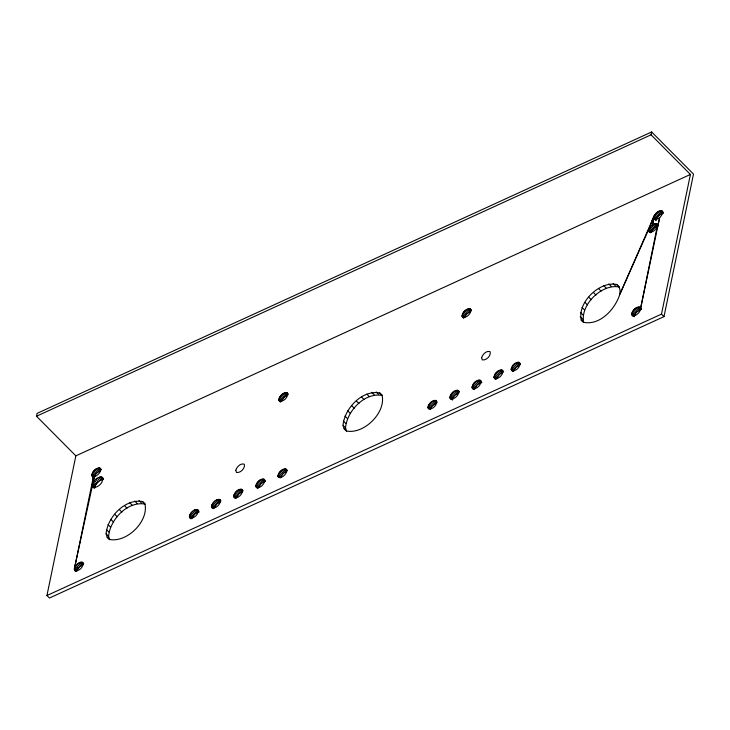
<?xml version="1.0" encoding="UTF-8"?>
<svg xmlns="http://www.w3.org/2000/svg" width="730" height="730" viewBox="0 0 730 730"><rect width="100%" height="100%" fill="white"/><g stroke="black" fill="none" stroke-linecap="round" stroke-linejoin="round"><path stroke-width="1.09" d="M631.715 314.265C632.034 310.533 635.976 306.49 639.836 307.166L640.365 307.668C641.186 311.71 636.451 316.3 632.463 315.625L631.715 314.265L633.567 316.245M634.215 316.774L636.122 312.522L640.575 309.557L638.084 307.047M462.026 316.081C462.336 312.321 466.224 308.188 470.156 308.872L470.686 309.365C471.507 313.38 466.789 318.015 462.793 317.331L462.026 316.081L463.897 317.961M654.135 215.989L619.797 294.418L620.08 290.129L619.004 286.735L616.64 284.49C599.303 280.95 577.202 302.704 581.253 320.114L583.617 322.359C600.215 325.635 615.135 309.036 619.797 294.418L648.933 228.846C650.357 226.145 653.286 222.942 656.644 223.69L657.356 225.898L640.602 308.425L659.646 217.504C658.706 222.76 656.635 232.824 649.28 232.149L648.514 230.899L648.933 228.846C652.082 223.489 653.003 210.459 661.845 210.842L662.375 211.344C663.178 215.359 658.469 219.995 654.472 219.301L653.706 218.042L654.135 215.989L656.626 218.498L656.197 220.551M75.774 571.526L74.533 570.267L74.35 568.551L94.353 476.708C97.564 475.641 101.333 472.319 100.494 468.633L99.964 468.131C95.977 467.428 91.259 472.073 92.071 476.079L93.321 477.338M74.533 570.267L75.062 570.769C79.05 571.471 83.758 566.836 82.955 562.821L82.426 562.319C79.077 561.553 76.148 564.755 74.715 567.456L77.207 569.975L76.851 571.07L74.35 568.551M93.769 487.95L92.226 485.788L93.376 476.799L94.353 476.708L92.308 484.638L94.8 487.147C95.986 483.324 99.435 479.756 103.55 479.409L101.059 476.9C97.346 477.137 94.362 480.167 92.737 483.324L95.238 485.833M106.096 533.803C107.556 517.004 124.967 498.471 142.551 501.574L144.914 503.819C148.966 521.229 126.865 542.983 109.537 539.443L107.173 537.198L106.096 533.803L108.587 536.322L109.664 539.707L107.173 537.198M108.587 536.322C110.047 519.514 127.458 500.981 145.051 504.083L142.551 501.574M189.398 516.803C189.718 513.053 193.605 508.92 197.538 509.613L198.058 510.115C198.87 514.121 194.162 518.765 190.165 518.063L189.398 516.803L191.269 518.692M211.518 506.675C211.846 502.924 215.733 498.791 219.657 499.484L220.186 499.986C220.989 503.992 216.281 508.637 212.284 507.934L211.518 506.675L213.388 508.564M233.646 496.546C233.974 492.796 237.852 488.662 241.785 489.346L242.305 489.848C243.117 493.863 238.409 498.499 234.412 497.805L233.646 496.546L235.516 498.426M255.765 486.417C256.093 482.667 259.98 478.524 263.904 479.218L264.433 479.72C265.236 483.725 260.528 488.37 256.54 487.677L255.765 486.417L257.635 488.297M277.893 476.288C278.221 472.538 282.108 468.395 286.032 469.089L286.562 469.591C287.365 473.597 282.656 478.241 278.659 477.539L277.893 476.288L279.143 477.539M343.036 425.325C344.496 408.435 362.007 389.802 379.682 392.913L382.064 395.176C386.134 412.678 363.914 434.551 346.495 430.992L344.113 428.729L343.036 425.325L345.527 427.835L346.613 431.238L344.113 428.729M345.527 427.835C346.996 410.944 364.498 392.311 382.182 395.423L379.682 392.913M427.917 407.678C428.236 403.927 432.123 399.794 436.056 400.478L436.577 400.98C437.389 404.995 432.68 409.63 428.683 408.937L427.917 407.678L429.167 408.928M449.935 397.595C450.264 393.844 454.151 389.71 458.075 390.395L458.604 390.897C459.407 394.912 454.699 399.547 450.702 398.854L449.935 397.595L451.806 399.474M452.427 400.104L454.361 395.751L458.814 392.786L456.314 390.276M472.055 387.466C472.383 383.715 476.27 379.573 480.194 380.266L480.723 380.768C481.526 384.774 476.818 389.418 472.83 388.725L472.055 387.466L473.925 389.346M493.991 377.328C494.32 373.577 498.207 369.444 502.13 370.137L502.66 370.639C503.463 374.645 498.754 379.29 494.758 378.587L493.991 377.328L495.862 379.217M511.146 369.562C511.465 365.812 515.353 361.678 519.286 362.372L519.806 362.874C520.618 366.88 515.909 371.524 511.912 370.822L511.146 369.562L513.017 371.451M581.253 320.114L583.754 322.623C579.702 305.213 601.803 283.459 619.131 286.999L616.64 284.49M631.779 313.352L634.279 315.816M278.823 399.949C279.161 396.198 283.048 392.056 286.972 392.767L287.492 393.269C288.286 397.275 283.587 401.92 279.59 401.208L278.823 399.949L280.694 401.829M95.11 484.912L94.8 487.147L95.566 484.182M654.883 223.572L657.374 226.081L655.102 227.13L652.611 224.621L653.77 217.084L656.261 219.593M652.611 224.621L653.706 218.042L655.577 219.922M74.715 567.456L93.376 476.799L92.071 476.079M77.207 569.975L77.663 567.758L77.207 569.975L79.752 566.626L83.165 564.701L80.674 562.191M75.856 455.849L36.5 416.228L37.093 413.372L651.644 131.966L693.5 174.096L663.981 316.628L49.43 598.034L46.939 595.525L75.856 455.849L690.416 174.443L651.051 134.822L651.644 131.966M46.939 595.525L661.489 314.119L690.416 174.443M468.395 308.754L470.886 311.263L466.434 314.238L464.581 317.632L462.081 315.123M98.212 468.003L100.703 470.512L96.251 473.487L94.389 476.882L91.889 474.363M199.254 511.903L194.864 513.92L191.954 518.355L189.462 515.845M217.905 499.356L220.396 501.866L216.983 503.791L214.082 508.226L211.581 505.717M240.024 489.228L242.524 491.737L239.112 493.653L236.201 498.097L233.709 495.588M262.152 479.09L264.643 481.608L261.23 483.525L258.329 487.969L255.829 485.459M284.271 468.961L286.771 471.47L283.359 473.396L280.448 477.84L277.957 475.321M434.295 400.35L436.796 402.869L432.342 405.834L430.472 409.229L427.981 406.72M481.909 382.566L477.52 384.573L474.619 389.017L472.118 386.508M500.378 370.01L502.87 372.519L499.457 374.444L496.555 378.888L494.055 376.37M517.524 362.244L520.025 364.754L515.572 367.728L513.701 371.123L511.21 368.604M285.22 392.63L287.711 395.14L284.298 397.056L281.388 401.5L278.887 398.981M652.629 228.39L651.069 232.45L648.568 229.941M655.102 227.13L651.425 231.364L648.933 228.846M656.626 218.498L659.172 215.149L663.561 213.142M36.5 416.228L651.051 134.822M101.059 476.9L102.629 477.758C103.596 482.567 97.948 488.142 93.148 487.302L92.518 486.7M661.845 210.842L663.095 212.101M661.07 210.632L662.94 212.512M660.093 210.724L662.584 213.233M658.98 211.107L661.471 213.616M657.812 211.764L660.312 214.273M656.671 212.64L659.172 215.149M655.64 213.689L658.131 216.199M654.764 214.83L657.265 217.339M653.943 218.799L655.193 220.049M656.644 223.69L657.885 224.95M655.859 223.48L658.351 225.99M653.77 223.964L656.27 226.473M651.47 225.497L653.961 228.016M650.43 226.546L652.921 229.065M649.563 227.687L652.054 230.206M648.514 230.899L650.384 232.788M661.489 314.119L663.981 316.628M639.836 307.166L641.606 308.927M639.06 306.956L641.551 309.465M613.145 283.523L615.645 286.041M636.971 307.43L639.462 309.94M635.812 308.087L638.303 310.597M634.662 308.963L637.162 311.473M608.774 283.924L611.265 286.434M633.631 310.013L636.122 312.522M632.755 311.153L635.255 313.663M632.125 312.312L634.616 314.822M631.76 313.407L634.251 315.917M603.81 285.649L606.302 288.158M631.934 315.123L633.184 316.373M598.591 288.587L601.091 291.097M593.481 292.529L595.981 295.039M588.827 297.22L591.318 299.729M584.94 302.329L587.431 304.848M582.084 307.522L584.584 310.031M580.459 312.431L582.96 314.94M580.177 316.72L582.677 319.238M470.156 308.872L471.398 310.122M469.372 308.662L471.242 310.542M467.282 309.137L469.782 311.646M518.501 362.153L520.371 364.042M466.123 309.794L468.614 312.303M464.983 310.679L467.474 313.188M516.42 362.627L518.911 365.137M515.252 363.284L517.752 365.794M463.942 311.728L466.434 314.238M463.076 312.869L465.567 315.378M514.112 364.17L516.612 366.679M462.446 314.028L464.937 316.537M513.071 365.21L515.572 367.728M512.205 366.351L514.696 368.869M462.263 316.829L463.513 318.088M511.566 367.509L514.066 370.019M502.13 370.137L503.381 371.387M501.355 369.918L503.226 371.807M499.265 370.393L501.765 372.902M498.106 371.05L500.598 373.559M496.966 371.935L499.457 374.444M495.925 372.975L498.417 375.494M495.059 374.116L497.55 376.634M494.42 375.275L496.911 377.784M494.237 378.085L495.478 379.345M480.194 380.266L481.444 381.525M479.418 380.056L481.289 381.936M478.442 380.138L480.933 382.657M477.329 380.531L479.829 383.04M476.17 381.179L478.661 383.697M475.029 382.064L477.52 384.573M473.989 383.113L476.48 385.623M473.122 384.254L475.613 386.763M472.483 385.413L474.974 387.922M472.301 388.223L473.542 389.473M458.075 390.395L459.316 391.654M457.29 390.185L459.161 392.065M455.21 390.659L457.701 393.169M454.042 391.316L456.542 393.826M452.901 392.192L455.401 394.702M451.861 393.242L454.361 395.751M450.994 394.382L453.494 396.892M450.364 395.541L452.855 398.051M449.999 396.636L452.49 399.146M450.173 398.352L451.423 399.602M435.272 400.268L437.142 402.148M433.191 400.743L435.682 403.252M432.023 401.4L434.523 403.909M430.882 402.276L433.383 404.785M429.842 403.325L432.342 405.834M428.975 404.466L431.476 406.975M428.337 405.624L430.837 408.134M376.178 391.946L378.678 394.465M371.78 392.348L374.28 394.857M366.788 394.081L369.289 396.591M361.551 397.038L364.042 399.547M356.404 400.998L358.904 403.517M351.723 405.716L354.223 408.225M347.818 410.853L350.309 413.372M344.952 416.073L347.443 418.582M343.319 421.009L345.81 423.519M286.972 392.767L288.213 394.017M286.196 392.548L288.067 394.428M284.116 393.014L286.607 395.523M282.948 393.662L285.439 396.18M281.807 394.547L284.298 397.056M280.767 395.587L283.258 398.105M279.891 396.728L282.391 399.246M279.252 397.887L281.753 400.396M279.061 400.706L280.311 401.956M286.032 469.089L287.273 470.348M285.248 468.87L287.118 470.759M283.167 469.344L285.658 471.863M281.999 470.001L284.499 472.511M280.858 470.886L283.359 473.396M279.818 471.927L282.318 474.445M278.951 473.077L281.452 475.586M278.322 474.226L280.813 476.745M263.904 479.218L265.154 480.477M263.129 479.008L265.62 481.517M261.039 479.482L263.539 481.992M259.88 480.13L262.371 482.649M258.739 481.015L261.23 483.525M257.699 482.065L260.19 484.574M256.832 483.205L259.323 485.715M256.193 484.364L258.685 486.873M241.785 489.346L243.026 490.606M241 489.136L242.871 491.016M238.92 489.611L241.411 492.12M237.752 490.268L240.252 492.777M236.611 491.144L239.112 493.653M235.571 492.193L238.071 494.703M234.704 493.334L237.204 495.843M234.074 494.493L236.566 497.002M219.657 499.484L220.907 500.734M218.881 499.265L220.752 501.145M216.792 499.74L219.292 502.249M215.633 500.397L218.124 502.906M214.492 501.273L216.983 503.791M213.452 502.322L215.943 504.832M212.585 503.463L215.076 505.972M211.946 504.622L214.438 507.131M211.764 507.432L213.005 508.691M197.538 509.613L198.779 510.863M196.753 509.394L198.624 511.283M195.777 509.485L198.277 511.995M194.673 509.868L197.164 512.378M193.505 510.526L196.005 513.035M192.364 511.411L194.864 513.92M191.324 512.451L193.824 514.96M190.457 513.591L192.957 516.11M189.818 514.75L192.319 517.26M189.636 517.561L190.886 518.82M139.065 500.607L141.556 503.125M134.694 501.008L137.185 503.517M99.964 468.131L101.215 469.39M99.189 467.912L101.059 469.801M97.099 468.386L99.599 470.896M129.73 502.733L132.221 505.242M95.94 469.043L98.431 471.553M94.8 469.928L97.291 472.438M101.99 477.155L103.24 478.415M93.759 470.969L96.251 473.487M99.891 477L102.382 479.519M98.559 477.466L101.05 479.975M92.892 472.109L95.384 474.628M92.254 473.268L94.745 475.787M97.163 478.25L99.654 480.76M124.511 505.671L127.002 508.18M91.825 475.321L93.705 477.21M95.794 479.309L98.285 481.818M94.544 480.568L97.035 483.077M93.504 481.937L95.995 484.446M119.401 509.613L121.892 512.122M92.226 485.788L94.727 488.306M114.738 514.303L117.238 516.813M110.85 519.413L113.351 521.932M108.004 524.605L110.495 527.115M106.379 529.515L108.87 532.024M82.426 562.319L83.676 563.578M81.651 562.1L83.521 563.989M79.561 562.574L82.061 565.093M78.402 563.231L80.893 565.741M77.261 564.117L79.752 566.626M76.221 565.157L78.712 567.675M75.354 566.307L77.845 568.816M74.287 569.51L76.157 571.398M235.772 470.248L236.484 472.465C240.471 473.168 245.18 468.523 244.377 464.517L243.847 464.015C240.143 463.285 236.812 466.99 235.772 470.248M481.608 357.682L482.311 359.899C486.308 360.602 491.016 355.957 490.213 351.951L489.684 351.449C485.979 350.719 482.649 354.415 481.608 357.682"/></g></svg>
